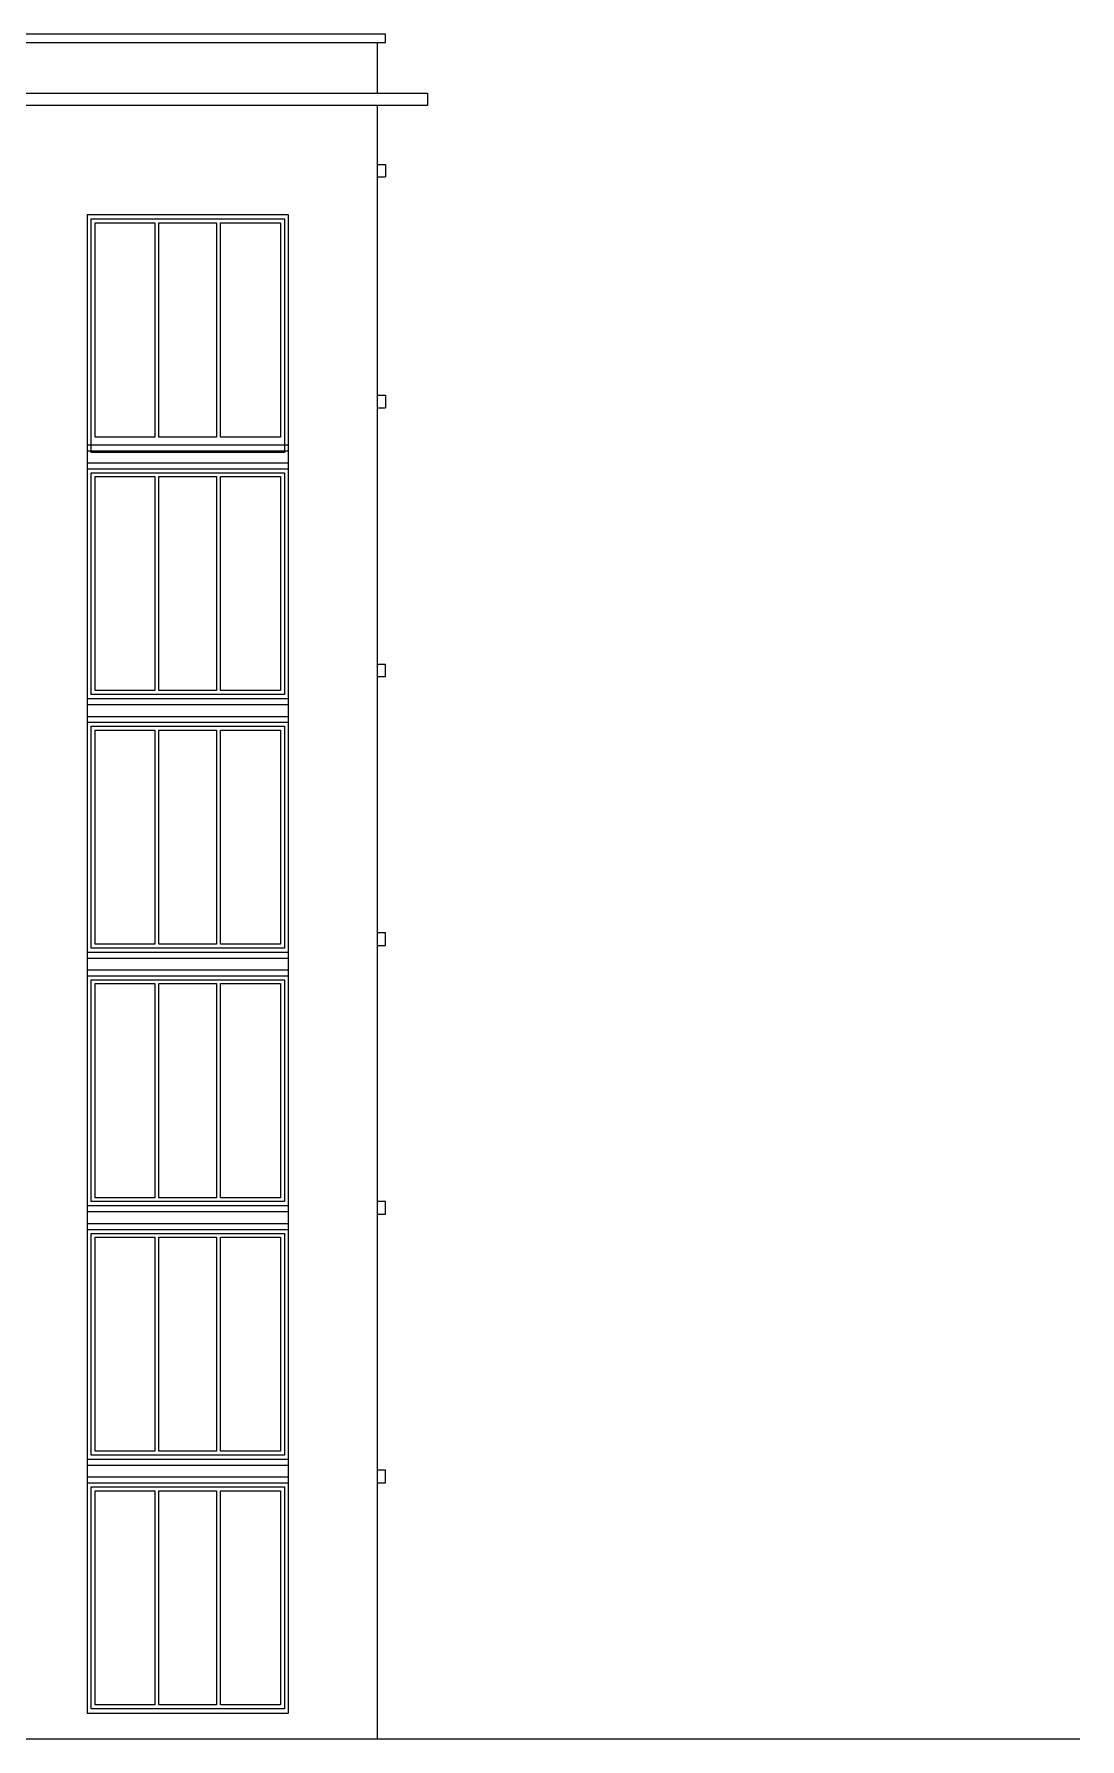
# Model space of a CAD drawing. Header units: millimetres. Extents: x 173236 to 801264, y -94969 to 615039.
# Drawn here: x 450141 to 462604, y -20474 to -172 of the extents above; entities that cross this region are included whole.
import ezdxf

# ---------------------------------------------------------------- set-up
doc = ezdxf.new("R2010")
doc.units = ezdxf.units.MM
doc.header["$MEASUREMENT"] = 0
for name, color, linetype in [('VOX-A-DOOR-ELEV', 83, 'Continuous'), ('VOX-A-ELEV-1-NEAR', 130, 'Continuous'), ('VOX-A-ELEV-1-NEAR-RefEdit0', 130, 'Continuous'), ('VOX-A-ELEV-2', 133, 'Continuous')]:
    doc.layers.add(name, color=color, linetype=linetype)

msp = doc.modelspace()

# ---------------------------------------------------------------- linework, layer by layer
msp.add_line((430357.1, -20473.8), (462604.3, -20473.8))
at = {"layer": 'VOX-A-DOOR-ELEV'}
for points in [[(450820.9, -2371), (453126.5, -2371), (453126.5, -5154.5), (450820.9, -5154.5)], [(451579.8, -4970.8), (450868.1, -4970.8), (450868.1, -2421), (451579.8, -2421)], [(451627, -4970.8), (451627, -2421), (452315.9, -2421), (452315.9, -4970.8)], [(452363.1, -4970.8), (452363.1, -2421), (453079.4, -2421), (453079.4, -4970.8)], [(450820.9, -5395.4), (453126.5, -5395.4), (453126.5, -8037.3), (450820.9, -8037.3)], [(451579.8, -7990.1), (450868.1, -7990.1), (450868.1, -5440.4), (451579.8, -5440.4)], [(451627, -7990.1), (451627, -5440.4), (452315.9, -5440.4), (452315.9, -7990.1)], [(452363.1, -7990.1), (452363.1, -5440.4), (453079.4, -5440.4), (453079.4, -7990.1)], [(450820.9, -8414.7), (453126.5, -8414.7), (453126.5, -11056.6), (450820.9, -11056.6)], [(451579.8, -11009.5), (450868.1, -11009.5), (450868.1, -8459.7), (451579.8, -8459.7)], [(451627, -11009.5), (451627, -8459.7), (452315.9, -8459.7), (452315.9, -11009.5)], [(452363.1, -11009.5), (452363.1, -8459.7), (453079.4, -8459.7), (453079.4, -11009.5)], [(450820.9, -11434.1), (453126.5, -11434.1), (453126.5, -14076), (450820.9, -14076)], [(451579.8, -14028.8), (450868.1, -14028.8), (450868.1, -11479.1), (451579.8, -11479.1)], [(451627, -14028.8), (451627, -11479.1), (452315.9, -11479.1), (452315.9, -14028.8)], [(452363.1, -14028.8), (452363.1, -11479.1), (453079.4, -11479.1), (453079.4, -14028.8)], [(450820.9, -14453.4), (453126.5, -14453.4), (453126.5, -17095.4), (450820.9, -17095.4)], [(451579.8, -17048.2), (450868.1, -17048.2), (450868.1, -14498.4), (451579.8, -14498.4)], [(451627, -17048.2), (451627, -14498.4), (452315.9, -14498.4), (452315.9, -17048.2)], [(452363.1, -17048.2), (452363.1, -14498.4), (453079.4, -14498.4), (453079.4, -17048.2)], [(450820.9, -17472.8), (453126.5, -17472.8), (453126.5, -20117.5), (450820.9, -20117.5)], [(451579.8, -20067.5), (450868.1, -20067.5), (450868.1, -17517.8), (451579.8, -17517.8)], [(451627, -20067.5), (451627, -17517.8), (452315.9, -17517.8), (452315.9, -20067.5)], [(452363.1, -20067.5), (452363.1, -17517.8), (453079.4, -17517.8), (453079.4, -20067.5)]]:
    msp.add_lwpolyline(points, close=True, dxfattribs=at)
at = {"layer": 'VOX-A-ELEV-1-NEAR'}
for p, q in [((454228.8, -272.2), (454228.8, -873.8)), ((454228.8, -1023.8), (454228.8, -20473.8)), ((454228.8, -1723.8), (454328.8, -1723.8)), ((454328.8, -1723.8), (454328.8, -1873.8)), ((454228.8, -1873.8), (454328.8, -1873.8)), ((454228.8, -4623.8), (454328.8, -4623.8)), ((454228.8, -7673.8), (454328.8, -7673.8))]:
    msp.add_line(p, q, dxfattribs=at)
msp.add_lwpolyline([(453173.7, -2323.8), (450773.7, -2323.8), (450773.7, -20167.5), (453173.7, -20167.5)], close=True, dxfattribs=at)
for points in [[(454228.8, -4473.8), (454328.8, -4473.8), (454328.8, -4623.8)], [(454228.8, -7823.8), (454328.8, -7823.8), (454328.8, -7673.8)], [(454228.8, -11023.8), (454328.8, -11023.8), (454328.8, -10873.8), (454228.8, -10873.8)], [(454228.8, -14223.8), (454328.8, -14223.8), (454328.8, -14073.8), (454228.8, -14073.8)], [(454228.8, -17423.8), (454328.8, -17423.8), (454328.8, -17273.8), (454228.8, -17273.8)]]:
    msp.add_lwpolyline(points, dxfattribs=at)
at = {"layer": 'VOX-A-ELEV-1-NEAR-RefEdit0'}
for points in [[(454328.8, -272.2), (454328.8, -172.2), (449718.7, -172.2), (449718.7, -272.2)], [(454828.8, -1023.8), (446067.7, -1023.8), (446067.7, -873.8), (454828.8, -873.8)]]:
    msp.add_lwpolyline(points, close=True, dxfattribs=at)
at = {"layer": 'VOX-A-ELEV-2'}
for p, q in [((450773.7, -5065.1), (453173.7, -5065.1)), ((450773.7, -5135.9), (453173.7, -5135.9)), ((450773.7, -5277.4), (453173.7, -5277.4)), ((450773.7, -5348.2), (453173.7, -5348.2)), ((450773.7, -8084.5), (453173.7, -8084.5)), ((450773.7, -8155.2), (453173.7, -8155.2)), ((450773.7, -8296.8), (453173.7, -8296.8)), ((450773.7, -8367.5), (453173.7, -8367.5)), ((450773.7, -11103.8), (453173.7, -11103.8)), ((450773.7, -11174.6), (453173.7, -11174.6)), ((450773.7, -11316.1), (453173.7, -11316.1)), ((450773.7, -11386.9), (453173.7, -11386.9)), ((450773.7, -14123.2), (453173.7, -14123.2)), ((450773.7, -14193.9), (453173.7, -14193.9)), ((450773.7, -14335.5), (453173.7, -14335.5)), ((450773.7, -14406.2), (453173.7, -14406.2)), ((450773.7, -17142.5), (453173.7, -17142.5)), ((450773.7, -17213.3), (453173.7, -17213.3)), ((450773.7, -17354.8), (453173.7, -17354.8)), ((450773.7, -17425.6), (453173.7, -17425.6))]:
    msp.add_line(p, q, dxfattribs=at)

doc.saveas('drawing.dxf')
